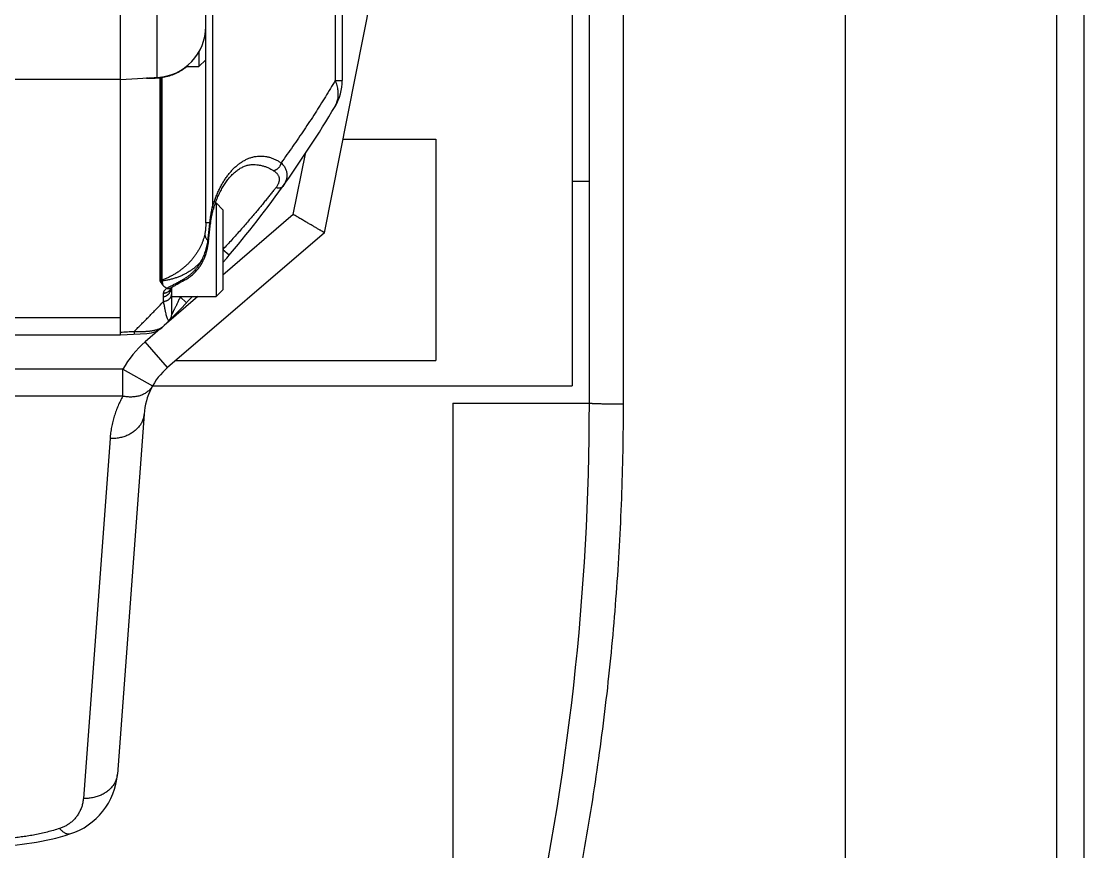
# Model space of a CAD drawing. Extents: x 0 to 4205, y 0 to 2970.
# Drawn here: x 1109.3 to 1171.6, y 869.8 to 918.6 of the extents above; entities that cross this region are included whole.
import ezdxf

# ---------------------------------------------------------------- set-up
doc = ezdxf.new("R2010")
doc.units = 0
doc.header["$LTSCALE"] = 231.275
doc.layers.get('0').update_dxf_attribs({"linetype": 'CONTINUOUS'})

msp = doc.modelspace()

# ---------------------------------------------------------------- linework, layer by layer
for p, q in [((1141.5995, 995.1674), (1141.5995, 897.1674)), ((1144.5995, 896.1177), (1144.5995, 995.1674)), ((1157.5995, 995.1674), (1157.5995, 757.1674)), ((1142.5995, 896.1674), (1142.5995, 993.1674)), ((1115.0995, 900.1674), (1115.0995, 992.1674)), ((1120.0995, 906.747), (1120.0995, 985.5878)), ((1120.5014, 984.6401), (1120.5014, 907.6947)), ((1127.6975, 977.228), (1127.6975, 915.1068)), ((1128.0995, 977.2278), (1128.0995, 915.107)), ((1171.5995, 976.3794), (1171.5995, 766.4139)), ((1117.2565, 915.2805), (1117.2565, 940.4836)), ((1170.0079, 938.1553), (1170.0079, 834.1338)), ((1127.0595, 906.1674), (1130.0143, 921.0572)), ((1119.6995, 916.78), (1119.6995, 915.9174)), ((1119.6995, 915.9174), (1120.0995, 916.3174)), ((1118.9528, 915.9174), (1119.6995, 915.9174)), ((1115.0995, 915.1674), (1103.0995, 915.1674)), ((1115.0995, 915.1674), (1117.4047, 915.2882)), ((1116.6256, 915.2474), (1116.6256, 915.2372)), ((1117.4047, 915.2542), (1117.4047, 903.3678)), ((1117.4847, 915.2989), (1117.4948, 915.3012)), ((1117.489, 915.2659), (1117.489, 903.3785)), ((1117.4948, 915.3012), (1117.528, 915.3071)), ((1117.528, 915.2731), (1117.528, 903.3851)), ((1127.6975, 915.107), (1128.0995, 915.107)), ((1128.1481, 911.6552), (1133.5995, 911.6552)), ((1133.5995, 911.6552), (1133.5995, 898.6552)), ((1125.232, 907.2335), (1125.94, 910.8012)), ((1142.5995, 909.1674), (1141.5995, 909.1674)), ((1120.668, 907.9174), (1120.6995, 907.9174)), ((1120.6995, 907.9174), (1120.6995, 902.4174)), ((1120.6995, 907.9174), (1121.0995, 907.5174)), ((1121.0995, 907.5174), (1121.0995, 902.8174)), ((1125.232, 907.2335), (1121.0995, 903.6777)), ((1120.3376, 906.747), (1120.0995, 906.747)), ((1120.2796, 905.8432), (1120.3184, 906.2063)), ((1120.3184, 906.2063), (1120.3372, 906.3775)), ((1127.0595, 906.1674), (1117.8571, 898.2495)), ((1120.0776, 905.0515), (1120.1419, 905.0337)), ((1121.471, 904.8446), (1121.0995, 905.1587)), ((1119.8264, 904.485), (1119.9079, 904.442)), ((1118.2945, 903.0747), (1118.3478, 903.1048)), ((1118.3478, 903.1048), (1118.4261, 903.1483)), ((1118.4261, 903.1483), (1118.5829, 903.2343)), ((1118.5829, 903.2343), (1118.7369, 903.318)), ((1118.7369, 903.318), (1118.835, 903.3708)), ((1118.7973, 903.4415), (1118.835, 903.3708)), ((1117.6256, 902.4205), (1117.6256, 902.6179)), ((1118.0545, 902.9261), (1118.0756, 902.9425)), ((1118.0995, 901.3651), (1118.0995, 902.9584)), ((1118.2011, 903.0209), (1118.2303, 903.0379)), ((1118.2303, 903.0379), (1118.2614, 903.0559)), ((1118.2614, 903.0559), (1118.2945, 903.0747)), ((1120.6995, 902.4174), (1121.0995, 902.8174)), ((1117.6256, 902.1364), (1117.6256, 902.4205)), ((1119.6347, 902.4174), (1117.654, 900.7132)), ((1118.0995, 902.4174), (1120.6995, 902.4174)), ((1118.5995, 902.4174), (1118.5995, 902.3924)), ((1118.9617, 902.0477), (1118.5995, 902.3924)), ((1099.593, 901.1955), (1115.0995, 901.1955)), ((1030.0995, 900.1674), (1115.0995, 900.1674)), ((1115.0995, 900.1674), (1116.644, 900.2484)), ((1117.4306, 900.521), (1116.5526, 899.7656)), ((1117.8571, 898.2495), (1116.5526, 899.7656)), ((1115.2318, 898.1505), (1029.9671, 898.1505)), ((1115.2318, 896.5669), (1115.2318, 898.1505)), ((1115.2318, 898.1505), (1116.9765, 897.1728)), ((1118.3299, 898.6552), (1133.5995, 898.6552)), ((1116.9735, 897.1674), (1141.5995, 897.1674)), ((1115.2317, 896.5669), (1029.9672, 896.5669)), ((1134.5995, 896.1674), (1134.5995, 845.3971)), ((1134.5995, 896.1674), (1142.5995, 896.1674)), ((1116.4769, 895.5129), (1114.9119, 874.386)), ((1114.4824, 894.0771), (1112.9174, 872.9502))]:
    msp.add_line(p, q)
for points in [[(1117.4047, 915.2882), (1117.4208, 915.2893), (1117.4369, 915.291), (1117.4529, 915.2931), (1117.4689, 915.2958), (1117.4847, 915.2989)], [(1120.5474, 907.5516), (1120.5669, 907.6156), (1120.5912, 907.6926), (1120.6163, 907.7689), (1120.6421, 907.8446), (1120.6688, 907.9197), (1120.6962, 907.994), (1120.7244, 908.0675), (1120.7534, 908.1403), (1120.7831, 908.2123), (1120.8136, 908.2834), (1120.8448, 908.3537), (1120.8768, 908.4231), (1120.9095, 908.4916), (1120.9429, 908.5591), (1120.977, 908.6256), (1121.0118, 908.6911), (1121.0474, 908.7556), (1121.0836, 908.8189), (1121.1204, 908.8812), (1121.1579, 908.9424), (1121.1961, 909.0023), (1121.2349, 909.0611), (1121.2743, 909.1187), (1121.3144, 909.175), (1121.355, 909.23), (1121.3962, 909.2837), (1121.4379, 909.3361), (1121.4802, 909.3871), (1121.523, 909.4367), (1121.5664, 909.485), (1121.6103, 909.5318), (1121.6546, 909.5771), (1121.6995, 909.621), (1121.7449, 909.6634), (1121.7907, 909.7042), (1121.837, 909.7436), (1121.8837, 909.7813), (1121.9309, 909.8175), (1121.9786, 909.8522), (1122.0267, 909.8852), (1122.0754, 909.9166), (1122.1246, 909.9464), (1122.1743, 909.9745), (1122.2245, 910.0009), (1122.2753, 910.0255), (1122.3264, 910.0483), (1122.3781, 910.0693), (1122.4302, 910.0884), (1122.4828, 910.1055), (1122.5359, 910.1207), (1122.5895, 910.1338), (1122.6436, 910.1449), (1122.6982, 910.1538), (1122.7534, 910.1605), (1122.8092, 910.165), (1122.8657, 910.1672), (1122.8889, 910.1674)], [(1120.3733, 906.6839), (1120.3801, 906.7359), (1120.3893, 906.8027), (1120.3991, 906.8684), (1120.4092, 906.9329), (1120.4199, 906.9963), (1120.431, 907.0584), (1120.4425, 907.1195), (1120.4545, 907.1793), (1120.467, 907.2379), (1120.4799, 907.2953), (1120.4933, 907.3515), (1120.5071, 907.4065), (1120.5214, 907.4603), (1120.5361, 907.5128), (1120.5474, 907.5516)], [(1120.3372, 906.3775), (1120.3559, 906.5416), (1120.3654, 906.6209), (1120.3733, 906.6839)], [(1120.1419, 905.0337), (1120.1528, 905.0736), (1120.1673, 905.1298), (1120.1809, 905.186), (1120.1936, 905.242), (1120.2054, 905.2978), (1120.2163, 905.3536), (1120.2264, 905.4091), (1120.2355, 905.4645), (1120.2437, 905.5197), (1120.2511, 905.5747), (1120.2575, 905.6295), (1120.2796, 905.8432)], [(1119.9079, 904.442), (1119.9253, 904.4756), (1119.9497, 904.5244), (1119.9732, 904.574), (1119.9959, 904.6242), (1120.0178, 904.6751), (1120.0388, 904.7266), (1120.0589, 904.7787), (1120.0781, 904.8314), (1120.0965, 904.8848), (1120.1139, 904.9387), (1120.1303, 904.9931), (1120.1419, 905.0337)], [(1118.835, 903.3708), (1118.874, 903.392), (1118.9264, 903.4219), (1118.9779, 903.4527), (1119.0284, 903.4846), (1119.0779, 903.5174), (1119.1265, 903.5511), (1119.1741, 903.5858), (1119.2207, 903.6214), (1119.2664, 903.6579), (1119.3111, 903.6952), (1119.3548, 903.7335), (1119.3974, 903.7726), (1119.4391, 903.8126), (1119.4798, 903.8534), (1119.5195, 903.895), (1119.5582, 903.9374), (1119.5958, 903.9807), (1119.6324, 904.0247), (1119.668, 904.0696), (1119.7026, 904.1152), (1119.7361, 904.1615), (1119.7686, 904.2087), (1119.8, 904.2565), (1119.8303, 904.3052), (1119.8596, 904.3545), (1119.8878, 904.4046), (1119.9079, 904.442)], [(1118.0756, 902.9426), (1118.0768, 902.9434), (1118.0855, 902.9492), (1118.0947, 902.9553), (1118.1044, 902.9616), (1118.1147, 902.9682), (1118.1256, 902.9751), (1118.1369, 902.9822), (1118.1488, 902.9895), (1118.1611, 902.997)], [(1118.1611, 902.997), (1118.1873, 903.0127), (1118.2011, 903.0209)]]:
    msp.add_lwpolyline(points)
for centre, radius, start, end in [((1117.0995, 918.2763), 3, 273, 360), ((1125.0995, 915.107), 3, 329.390289, 360), ((1072.5995, 946.1674), 64, 319.271983, 329.390289), ((1072.5995, 946.1674), 64, 314.705029, 316.874492), ((1072.5995, 946.1674), 63.5, 316.419742, 316.450779), ((1117.5995, 901.3651), 0.5, 315.126117, 0.000014), ((1116.5655, 901.7463), 1.5, 273.000002, 314.705032), ((1120.466, 895.2174), 6, 130.709381, 150.734803), ((1120.466, 895.2174), 4, 130.709381, 175.763566), ((992.5995, 896.1674), 150, 347.319615, 0.000002), ((1110.9229, 874.6815), 4, 287.58541, 355.763605), ((1107.5995, 885.1674), 15, 269.999975, 287.585479)]:
    msp.add_arc(centre, radius, start, end)
for points, start_tangent, end_tangent in [([(1118.9952, 915.9173), (1118.912, 915.8518), (1118.7574, 915.7421), (1118.5963, 915.6425), (1118.4292, 915.5531), (1118.2568, 915.4745), (1118.0797, 915.407), (1117.8988, 915.3508), (1117.7146, 915.3061), (1117.528, 915.2731)], (-0.7750001, -0.6319612), (-0.9897417, -0.1428687)), ([(1116.6425, 915.2384), (1116.6256, 915.2372)], (-0.9962947, -0.0860052), (-0.9986297, -0.0523321)), ([(1116.6256, 915.2372), (1116.6322, 915.2343)], (0.0003512, -0.9999999), (0.9945568, 0.1041957)), ([(1116.6322, 915.2343), (1116.6402, 915.2356), (1116.6586, 915.2352), (1116.685, 915.2352), (1116.7195, 915.2356), (1116.7625, 915.2363), (1116.815, 915.2375), (1116.8775, 915.239), (1116.9408, 915.2408), (1117.0001, 915.2425), (1117.0543, 915.2442), (1117.1037, 915.2458), (1117.1492, 915.2473), (1117.1902, 915.2486), (1117.2271, 915.2498), (1117.26, 915.2509), (1117.2893, 915.2518), (1117.3154, 915.2527), (1117.3381, 915.2533), (1117.3573, 915.2539), (1117.3731, 915.2543), (1117.3856, 915.2545), (1117.3947, 915.2546), (1117.4047, 915.2542)], (0.9945568, 0.1041957), (0.0040746, -0.9999917)), ([(1116.7253, 915.2526), (1116.6759, 915.2424), (1116.6425, 915.2384)], (-0.9678037, -0.2517061), (-0.9962947, -0.0860052)), ([(1117.489, 915.2659), (1117.4612, 915.2604), (1117.433, 915.2565), (1117.4047, 915.2542)], (-0.9753102, -0.2208394), (-0.9986303, -0.0523216)), ([(1117.4503, 915.2927), (1117.4557, 915.2889), (1117.4653, 915.2823), (1117.4732, 915.2771), (1117.4794, 915.273), (1117.484, 915.2701), (1117.489, 915.2659)], (0.8087827, -0.5881075), (0.0090696, -0.9999589)), ([(1117.4859, 915.3013), (1117.4863, 915.3012)], (0.9024755, -0.4307412), (0.4198767, 0.9075812)), ([(1117.528, 915.2731), (1117.5084, 915.2699), (1117.489, 915.2659)], (-0.9897484, -0.1428223), (-0.9753099, -0.2208406)), ([(1117.5288, 915.2917), (1117.5286, 915.2872), (1117.5282, 915.2774), (1117.528, 915.2731)], (-0.0407682, -0.9991686), (-0.0401531, -0.9991935)), ([(1117.5294, 915.3073), (1117.5292, 915.3025), (1117.5288, 915.2917)], (-0.0413017, -0.9991467), (-0.0407682, -0.9991686)), ([(1127.6975, 915.1068), (1127.1158, 914.1441), (1126.5079, 913.1788), (1125.8724, 912.2108), (1125.208, 911.2396), (1124.5133, 910.2655)], (-0.5091874, -0.8606557), (-0.5885559, -0.8084565)), ([(1127.6814, 913.5794), (1127.7427, 913.696), (1127.7924, 913.8188), (1127.8302, 913.9472), (1127.856, 914.0808), (1127.8697, 914.2188), (1127.8712, 914.3608), (1127.8605, 914.5061), (1127.8377, 914.654), (1127.8028, 914.8039), (1127.756, 914.9551), (1127.6975, 915.107)], (0.5091873, 0.8606557), (-0.3892333, 0.9211392)), ([(1120.5014, 907.6947), (1120.5809, 907.9447), (1120.6686, 908.1894), (1120.7644, 908.4278), (1120.8682, 908.6591), (1120.9802, 908.8826), (1121.1002, 909.0974), (1121.228, 909.3026), (1121.3635, 909.4971), (1121.5063, 909.6799), (1121.6561, 909.8501), (1121.8126, 910.0066), (1121.9753, 910.1486), (1122.1437, 910.2749), (1122.3171, 910.3849), (1122.4949, 910.4777), (1122.6764, 910.5527), (1122.8608, 910.6092), (1123.0473, 910.6468), (1123.2351, 910.6654), (1123.4233, 910.6646), (1123.611, 910.6445), (1123.7974, 910.6054), (1123.9816, 910.5474), (1124.1628, 910.471), (1124.3403, 910.3768), (1124.5133, 910.2655)], (0.2862054, 0.9581683), (0.8187577, -0.5741393)), ([(1122.8889, 910.1674), (1122.9903, 910.1649), (1123.178, 910.1466), (1123.3643, 910.111), (1123.5485, 910.0583), (1123.7298, 909.9888), (1123.9073, 909.9032), (1124.0803, 909.802)], (1, -0.0000926), (0.8432334, -0.5375476)), ([(1124.5133, 910.2655), (1124.5031, 910.2189), (1124.4887, 910.1729), (1124.4704, 910.1277), (1124.4482, 910.0839), (1124.4225, 910.0419), (1124.3934, 910.002), (1124.3613, 909.9647), (1124.3264, 909.9304), (1124.2892, 909.8993), (1124.2499, 909.8717), (1124.209, 909.848), (1124.1668, 909.8284), (1124.1238, 909.813), (1124.0803, 909.802)], (-0.1726747, -0.9849789), (-0.9804245, -0.1968955)), ([(1124.5133, 910.2655), (1124.6025, 910.1776), (1124.677, 910.0879), (1124.7374, 909.997), (1124.7846, 909.9056), (1124.8195, 909.8142), (1124.8431, 909.7227), (1124.8561, 909.631), (1124.8592, 909.5392), (1124.8528, 909.4474), (1124.8371, 909.3549), (1124.8122, 909.2618), (1124.7779, 909.1681), (1124.7342, 909.0735), (1124.6805, 908.9781), (1124.6164, 908.8815)], (0.7446307, -0.6674767), (-0.5825901, -0.8127661)), ([(1124.0803, 909.802), (1124.1618, 909.7444), (1124.2303, 909.6845), (1124.2863, 909.6227), (1124.3305, 909.5597), (1124.3639, 909.4958), (1124.3872, 909.4311), (1124.4012, 909.3656), (1124.4064, 909.2994), (1124.4032, 909.2325), (1124.3918, 909.1646), (1124.3723, 909.0957), (1124.3446, 909.0257), (1124.3085, 908.9546), (1124.2638, 908.8823), (1124.21, 908.8087)], (0.8432323, -0.5375494), (-0.6191568, -0.7852674)), ([(1124.21, 908.8087), (1124.0713, 908.6334), (1123.9227, 908.4473), (1123.7642, 908.2503), (1123.5955, 908.0426), (1123.4165, 907.8244), (1123.2272, 907.596), (1123.0277, 907.3577), (1122.8179, 907.1099), (1122.598, 906.8531), (1122.3683, 906.588), (1122.1292, 906.3153), (1121.881, 906.0359), (1121.6245, 905.7507), (1121.3603, 905.4609), (1121.0995, 905.1785)], (-0.6191654, -0.7852606), (-0.6808632, -0.7324106)), ([(1124.6164, 908.8815), (1124.5947, 908.8557), (1124.5689, 908.8333), (1124.5393, 908.8145), (1124.5062, 908.7995), (1124.47, 908.7885), (1124.431, 908.7815), (1124.3897, 908.7786), (1124.3464, 908.78), (1124.3018, 908.7855), (1124.2561, 908.7951), (1124.21, 908.8087)], (-0.5825923, -0.8127645), (-0.9477373, 0.3190516)), ([(1120.3376, 906.747), (1120.3624, 906.9534), (1120.3912, 907.1519), (1120.4238, 907.3417), (1120.4605, 907.5226), (1120.5014, 907.6947)], (0.1083629, 0.9941114), (0.2480275, 0.968753)), ([(1120.5014, 907.6947), (1120.5209, 907.6687), (1120.5358, 907.643), (1120.5458, 907.6178), (1120.5509, 907.5934), (1120.5511, 907.57), (1120.5474, 907.5516)], (0.6418233, -0.7668526), (-0.2858469, -0.9582753)), ([(1127.0595, 906.1674), (1127.0556, 906.1697), (1127.0439, 906.1765), (1127.0247, 906.1877), (1126.9981, 906.2032), (1126.9642, 906.223), (1126.9233, 906.2469), (1126.8755, 906.2747), (1126.8212, 906.3064), (1126.7607, 906.3417), (1126.6942, 906.3805), (1126.622, 906.4226), (1126.5446, 906.4678), (1126.4623, 906.5158), (1126.3753, 906.5665), (1126.2843, 906.6196), (1126.1894, 906.675), (1126.0912, 906.7323), (1125.9899, 906.7913), (1125.8861, 906.8519), (1125.7801, 906.9137), (1125.6724, 906.9766), (1125.5633, 907.0402), (1125.4533, 907.1044), (1125.3427, 907.1689), (1125.232, 907.2335)], (-0.8637686, 0.5038887), (-0.8637686, 0.5038887)), ([(1120.0995, 906.747), (1120.0981, 906.6366), (1120.0945, 906.5362), (1120.0889, 906.4448), (1120.0817, 906.3612), (1120.073, 906.2841), (1120.0631, 906.2124), (1120.0519, 906.1454), (1120.0395, 906.0823)], (-0.0000012, -1), (-0.2069626, -0.9783489)), ([(1120.2234, 905.6919), (1120.2355, 905.7951), (1120.2477, 905.9001), (1120.26, 906.0075), (1120.2722, 906.1182), (1120.2846, 906.2332), (1120.2971, 906.3532), (1120.3099, 906.4789), (1120.3233, 906.6104), (1120.3376, 906.747)], (0.1164498, 0.9931966), (0.1063193, 0.994332)), ([(1120.3376, 906.747), (1120.3542, 906.7311), (1120.3658, 906.7154), (1120.3723, 906.7), (1120.3734, 906.6851), (1120.3733, 906.6839)], (0.7679385, -0.6405236), (-0.1273973, -0.9918518)), ([(1120.0395, 906.0823), (1120.0006, 905.9209), (1119.9519, 905.7592), (1119.8935, 905.5975), (1119.8253, 905.4363), (1119.7474, 905.276), (1119.6597, 905.1171), (1119.5623, 904.9601), (1119.4552, 904.8056), (1119.3386, 904.654), (1119.2126, 904.5061), (1119.0775, 904.3625), (1118.9335, 904.224), (1118.7811, 904.0912), (1118.6207, 903.9649), (1118.4528, 903.8459), (1118.2781, 903.7349), (1118.0975, 903.6326), (1117.9116, 903.5398), (1117.7214, 903.4571), (1117.528, 903.3851)], (-0.2069672, -0.9783479), (-0.9462806, -0.3233466)), ([(1120.0395, 906.0823), (1120.0462, 906.0206), (1120.0625, 905.9572), (1120.0886, 905.8924), (1120.1241, 905.8264), (1120.1691, 905.7595), (1120.2234, 905.6919)], (0.0295779, -0.9995625), (0.6549752, -0.7556504)), ([(1120.0776, 905.0515), (1120.1261, 905.2128), (1120.1664, 905.3735), (1120.1989, 905.5333), (1120.2234, 905.6919)], (0.3090067, 0.9510599), (0.1298496, 0.9915337)), ([(1120.2234, 905.6919), (1120.2407, 905.6853), (1120.2529, 905.6791), (1120.2599, 905.6733), (1120.2616, 905.6684)], (0.9467214, -0.3220537), (-0.0553107, -0.9984692)), ([(1119.8263, 904.4849), (1119.8994, 904.6198), (1119.9657, 904.7594), (1120.0252, 904.9034), (1120.0776, 905.0515)], (0.4988282, 0.8667009), (0.30901, 0.9510588)), ([(1119.8263, 904.4849), (1119.7049, 904.3526), (1119.5728, 904.2253), (1119.4304, 904.1035), (1119.2777, 903.9879), (1119.1153, 903.8792), (1118.9435, 903.7779), (1118.7629, 903.6847), (1118.5741, 903.6003), (1118.3778, 903.5252), (1118.175, 903.4601), (1117.9665, 903.4054), (1117.7534, 903.3615), (1117.5368, 903.3288)], (-0.6532117, -0.7571753), (-0.992432, -0.1227954)), ([(1118.7973, 903.4415), (1118.9428, 903.5296), (1119.0809, 903.6253), (1119.2114, 903.7284), (1119.334, 903.8385), (1119.4488, 903.9552), (1119.5556, 904.0785), (1119.6542, 904.208), (1119.7445, 904.3435), (1119.8263, 904.4849)], (0.871233, 0.4908697), (0.473645, 0.8807159)), ([(1117.489, 903.3785), (1117.4612, 903.3735), (1117.433, 903.3699), (1117.4047, 903.3678)], (-0.9793114, -0.2023593), (-0.9988588, -0.047761)), ([(1117.4047, 903.3678), (1117.4071, 903.3452), (1117.4136, 903.3247), (1117.4236, 903.3059)], (-0.0002322, -1), (0.5502099, -0.8350264)), ([(1117.4984, 903.3231), (1117.4737, 903.3162), (1117.4487, 903.3104), (1117.4236, 903.3059)], (-0.956161, -0.2928416), (-0.9881698, -0.1533641)), ([(1117.4236, 903.3059), (1117.473, 903.231), (1117.5229, 903.1553), (1117.5733, 903.079)], (0.5498927, -0.8352353), (0.5499104, -0.8352236)), ([(1117.489, 903.3785), (1117.5084, 903.3821), (1117.528, 903.3851)], (0.9793102, 0.2023647), (0.9914399, 0.1305635)), ([(1117.489, 903.3785), (1117.4902, 903.3585), (1117.4934, 903.3402), (1117.4984, 903.3231)], (-0.0000608, -1), (0.3379692, -0.9411572)), ([(1117.4984, 903.3231), (1117.5175, 903.3263), (1117.5368, 903.3288)], (0.9833932, 0.1814876), (0.9936671, 0.1123642)), ([(1117.4984, 903.3231), (1117.5231, 903.2413), (1117.5481, 903.1599), (1117.5733, 903.079)], (0.2867411, -0.9580081), (0.2987102, -0.9543439)), ([(1117.528, 903.3851), (1117.5324, 903.3576), (1117.5368, 903.3288)], (0.1586377, -0.9873369), (0.1485144, -0.9889102)), ([(1117.5368, 903.3288), (1117.5549, 903.2026), (1117.5733, 903.079)], (0.1399839, -0.9901538), (0.1495944, -0.9887474)), ([(1117.8201, 902.9019), (1117.8857, 902.9398), (1117.9577, 902.98), (1118.0356, 903.0226), (1118.1188, 903.0676), (1118.2068, 903.1151), (1118.2989, 903.165), (1118.3947, 903.2172), (1118.4933, 903.2715), (1118.594, 903.3274), (1118.6956, 903.3843), (1118.7973, 903.4415)], (0.8612742, 0.5081404), (0.8712325, 0.4908705)), ([(1117.5733, 903.079), (1117.6954, 902.9916), (1117.8201, 902.9019)], (0.8138896, -0.5810196), (0.8112882, -0.5846465)), ([(1117.6256, 902.4205), (1117.6324, 902.4211), (1117.6399, 902.4218), (1117.648, 902.4227), (1117.6568, 902.4239), (1117.6665, 902.4255), (1117.677, 902.4275), (1117.6885, 902.43), (1117.701, 902.4332), (1117.7147, 902.4372), (1117.7295, 902.4421), (1117.7458, 902.4482), (1117.7634, 902.4557), (1117.7826, 902.4649), (1117.8033, 902.4763), (1117.8257, 902.4902), (1117.8499, 902.5073), (1117.8756, 902.5281), (1117.903, 902.5535), (1117.9316, 902.5844), (1117.9613, 902.6217), (1117.9915, 902.6669), (1118.0211, 902.7212), (1118.0478, 902.7829), (1118.0697, 902.8497), (1118.086, 902.9209), (1118.0893, 902.9403)], (0.9965211, 0.0833406), (0.155602, 0.9878198)), ([(1117.6256, 902.6179), (1117.6759, 902.6226), (1117.7255, 902.6319), (1117.7737, 902.6457), (1117.8202, 902.6638), (1117.8644, 902.6861), (1117.9059, 902.7124), (1117.9443, 902.7423), (1117.9791, 902.7756), (1118.01, 902.8119), (1118.0368, 902.8508), (1118.059, 902.892), (1118.0713, 902.9205)], (0.9988728, 0.0474672), (0.3608608, 0.9326197)), ([(1117.6256, 902.6179), (1117.6288, 902.655), (1117.6384, 902.6922), (1117.6542, 902.7292), (1117.6761, 902.7657), (1117.704, 902.8015), (1117.7376, 902.8363), (1117.7764, 902.8698), (1117.8201, 902.9019)], (0.0000112, 1), (0.8271637, 0.5619611)), ([(1117.6256, 902.1364), (1117.6759, 902.1411), (1117.7255, 902.1504), (1117.7737, 902.1641), (1117.8202, 902.1822), (1117.8644, 902.2044), (1117.9059, 902.2305), (1117.9443, 902.2603), (1117.9791, 902.2935), (1118.01, 902.3296), (1118.0368, 902.3684), (1118.059, 902.4095), (1118.0766, 902.4523), (1118.0892, 902.4966), (1118.0969, 902.5418), (1118.0995, 902.5874)], (0.9988815, 0.0472835), (0.0000001, 1)), ([(1117.8201, 902.9019), (1117.8635, 902.8945), (1117.9061, 902.8921), (1117.9475, 902.8947), (1117.9872, 902.9024), (1118.0248, 902.9151), (1118.0598, 902.9326), (1118.0756, 902.9425)], (0.9750437, -0.2220132), (0.8262677, 0.5632777)), ([(1118.0713, 902.9205), (1118.0766, 902.9351)], (0.3608608, 0.9326197), (0.3266391, 0.9451492)), ([(1118.0766, 902.9351), (1118.08, 902.9455)], (0.3266391, 0.9451492), (0.301947, 0.9533247)), ([(1118.0893, 902.9403), (1118.0901, 902.9453)], (0.155602, 0.9878198), (0.1494865, 0.9887638)), ([(1118.0901, 902.9453), (1118.0912, 902.9529)], (0.1494865, 0.9887638), (0.140327, 0.9901052)), ([(1115.8977, 900.3727), (1116.3404, 900.811), (1116.776, 901.2512), (1117.2045, 901.6931), (1117.6256, 902.1364)], (0.7142858, 0.6998542), (0.6850622, 0.7284846)), ([(1117.9538, 901.0123), (1117.9368, 901.0028), (1117.9179, 901.0078), (1117.8966, 901.0293), (1117.8727, 901.0702), (1117.8462, 901.1331), (1117.8167, 901.2209), (1117.7843, 901.3371), (1117.7488, 901.4843), (1117.7104, 901.6657), (1117.6691, 901.8829), (1117.6256, 902.1364)], (-0.7055137, -0.7086963), (-0.1617668, 0.986829)), ([(1118.5995, 902.3924), (1118.5507, 902.2901), (1118.5032, 902.191), (1118.4575, 902.096), (1118.4138, 902.0056), (1118.3726, 901.9206), (1118.3342, 901.8417), (1118.299, 901.7695), (1118.267, 901.7042), (1118.2382, 901.6456), (1118.2126, 901.5934), (1118.1899, 901.5476), (1118.1702, 901.5077), (1118.1533, 901.4736), (1118.1391, 901.4449), (1118.1275, 901.4214), (1118.1181, 901.4026), (1118.1109, 901.3882), (1118.1057, 901.3776), (1118.1021, 901.3704), (1118.0995, 901.3651)], (-0.429671, -0.9029855), (-0.4456261, -0.8952192)), ([(1115.8977, 900.3727), (1116.0178, 900.3679), (1116.134, 900.3652), (1116.2461, 900.3645), (1116.3542, 900.3658), (1116.4583, 900.3689), (1116.5585, 900.3739), (1116.6551, 900.3807), (1116.749, 900.3895), (1116.8411, 900.4002), (1116.932, 900.4133), (1117.022, 900.429), (1117.111, 900.4477), (1117.1986, 900.4697), (1117.2833, 900.4952), (1117.3637, 900.5244), (1117.4387, 900.5573), (1117.5072, 900.5941), (1117.5683, 900.6351), (1117.6207, 900.6802)], (0.99884, -0.0481517), (0.7107221, 0.7034729)), ([(1115.0995, 900.3309), (1115.4986, 900.3518), (1115.8977, 900.3727)], (0.9986328, 0.0522738), (0.9986328, 0.0522739)), ([(1115.8977, 900.3727), (1115.899, 900.3235), (1115.8997, 900.2828), (1115.9, 900.2508), (1115.8997, 900.2278), (1115.899, 900.2139), (1115.8977, 900.2092)], (0.0276657, -0.9996172), (-0.9986295, -0.0523366)), ([(1116.9765, 897.1728), (1116.9218, 897.085), (1116.8591, 897.0022), (1116.7887, 896.925), (1116.7108, 896.8535), (1116.6259, 896.7883), (1116.5343, 896.7295), (1116.4365, 896.6775), (1116.333, 896.6325), (1116.2243, 896.5948), (1116.1108, 896.5644), (1115.9932, 896.5416), (1115.8719, 896.5265), (1115.7476, 896.5191), (1115.6208, 896.5194), (1115.4921, 896.5276), (1115.3623, 896.5434), (1115.2318, 896.5669)], (-0.4888526, -0.8723664), (-0.9786673, 0.2054515)), ([(1115.2317, 896.5669), (1115.0869, 896.2919), (1114.9541, 896.0044), (1114.8348, 895.7051), (1114.7304, 895.3953), (1114.642, 895.0766), (1114.5707, 894.7501), (1114.5172, 894.4166), (1114.4824, 894.0771)], (-0.4888479, -0.872369), (-0.0738703, -0.9972679)), ([(1140.8921, 862.9178), (1141.4849, 865.6573), (1142.026, 868.4046), (1142.5154, 871.1583), (1142.953, 873.9171), (1143.339, 876.6808), (1143.6735, 879.4489), (1143.9564, 882.2207), (1144.1879, 884.9958), (1144.368, 887.7735), (1144.4965, 890.553), (1144.5737, 893.3341), (1144.5995, 896.1177)], (0.2205564, 0.9753742), (0.0000001, 1)), ([(1142.5995, 896.1674), (1142.6034, 896.1643), (1142.6152, 896.1612), (1142.6349, 896.1581), (1142.6623, 896.155), (1142.6973, 896.152), (1142.7399, 896.1491), (1142.7898, 896.1462), (1142.8468, 896.1434), (1142.9108, 896.1408), (1142.9814, 896.1382), (1143.0584, 896.1357), (1143.1415, 896.1334), (1143.2304, 896.1311), (1143.3246, 896.1291), (1143.4239, 896.1272), (1143.5278, 896.1254), (1143.6359, 896.1238), (1143.7479, 896.1224), (1143.8632, 896.1212), (1143.9814, 896.1201), (1144.1021, 896.1192), (1144.2247, 896.1185), (1144.3488, 896.1181), (1144.4739, 896.1178), (1144.5995, 896.1177)], (0, -1), (1, 0)), ([(1116.4769, 895.5129), (1116.4642, 895.4049), (1116.4421, 895.2981), (1116.4107, 895.193), (1116.3702, 895.0901), (1116.3209, 894.9899), (1116.2628, 894.8929), (1116.1963, 894.7995), (1116.1218, 894.7102), (1116.0395, 894.6253), (1115.9498, 894.5454), (1115.8532, 894.4707), (1115.7501, 894.4016), (1115.6411, 894.3385), (1115.5265, 894.2817), (1115.4071, 894.2313), (1115.2832, 894.1877), (1115.1556, 894.1511), (1115.0248, 894.1215), (1114.8915, 894.0993), (1114.7562, 894.0844), (1114.6196, 894.077), (1114.4824, 894.0771)], (-0.0738717, -0.9972678), (-0.9996184, 0.0276251)), ([(1114.9119, 874.386), (1114.8992, 874.278), (1114.8771, 874.1712), (1114.8458, 874.0661), (1114.8053, 873.9632), (1114.7559, 873.863), (1114.6978, 873.766), (1114.6314, 873.6726), (1114.5568, 873.5833), (1114.4745, 873.4984), (1114.3848, 873.4185), (1114.2882, 873.3438), (1114.1852, 873.2748), (1114.0761, 873.2116), (1113.9616, 873.1548), (1113.8421, 873.1044), (1113.7183, 873.0608), (1113.5907, 873.0242), (1113.4599, 872.9947), (1113.3265, 872.9724), (1113.1912, 872.9575), (1113.0546, 872.9501), (1112.9174, 872.9502)], (-0.0738717, -0.9972678), (-0.9996184, 0.0276251)), ([(1112.9174, 872.9502), (1112.9045, 872.8277), (1112.8842, 872.7066), (1112.8566, 872.5874), (1112.822, 872.4709), (1112.7807, 872.3574), (1112.7331, 872.2475), (1112.6794, 872.1416), (1112.6202, 872.04), (1112.5558, 871.9431), (1112.4867, 871.8511), (1112.4133, 871.7642), (1112.336, 871.6826), (1112.2553, 871.6064), (1112.1715, 871.5355), (1112.085, 871.4702), (1111.9961, 871.4103), (1111.9052, 871.3558), (1111.8125, 871.3067), (1111.7184, 871.2629), (1111.6232, 871.2245), (1111.5271, 871.1914)], (-0.0738719, -0.9972677), (-0.9532661, -0.302132)), ([(1111.5271, 871.1914), (1111.1632, 871.0819), (1110.8004, 870.9841), (1110.439, 870.8978), (1110.079, 870.8225), (1109.7202, 870.758), (1109.3628, 870.704), (1109.0067, 870.6602), (1108.6522, 870.6265), (1108.2994, 870.6027), (1107.9484, 870.5885), (1107.5995, 870.5838)], (-0.9532673, -0.3021282), (-1, -0.0000008)), ([(1112.1314, 870.8684), (1112.0801, 870.8575), (1112.0261, 870.8565), (1111.9694, 870.8652), (1111.9105, 870.8837), (1111.8497, 870.9119), (1111.7872, 870.9497), (1111.7233, 870.9968), (1111.6585, 871.0529), (1111.593, 871.1179), (1111.5271, 871.1914)], (-0.9532671, -0.3021287), (-0.6474367, 0.7621192))]:
    msp.add_spline(points, degree=3, dxfattribs=dict(start_tangent=start_tangent, end_tangent=end_tangent))

doc.saveas('drawing.dxf')
